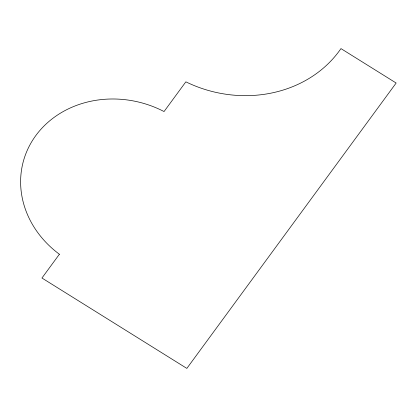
<?xml version="1.0" encoding="UTF-8"?>
<svg xmlns="http://www.w3.org/2000/svg" width="417" height="417" viewBox="0 0 417 417"><rect width="100%" height="100%" fill="white"/><g stroke="black" fill="none" stroke-linecap="round" stroke-linejoin="round"><path stroke-width="0.63" d="M59.396 254.245L41.95 278.024L186.847 368.404L396.15 83.025L340.95 48.596A120.716 106.684 15.3 0 1 185.846 81.826L164.048 111.553A99.074 87.56 15.3 0 0 35.82 135.556A99.074 87.56 15.3 0 0 59.396 254.245"/></g></svg>
